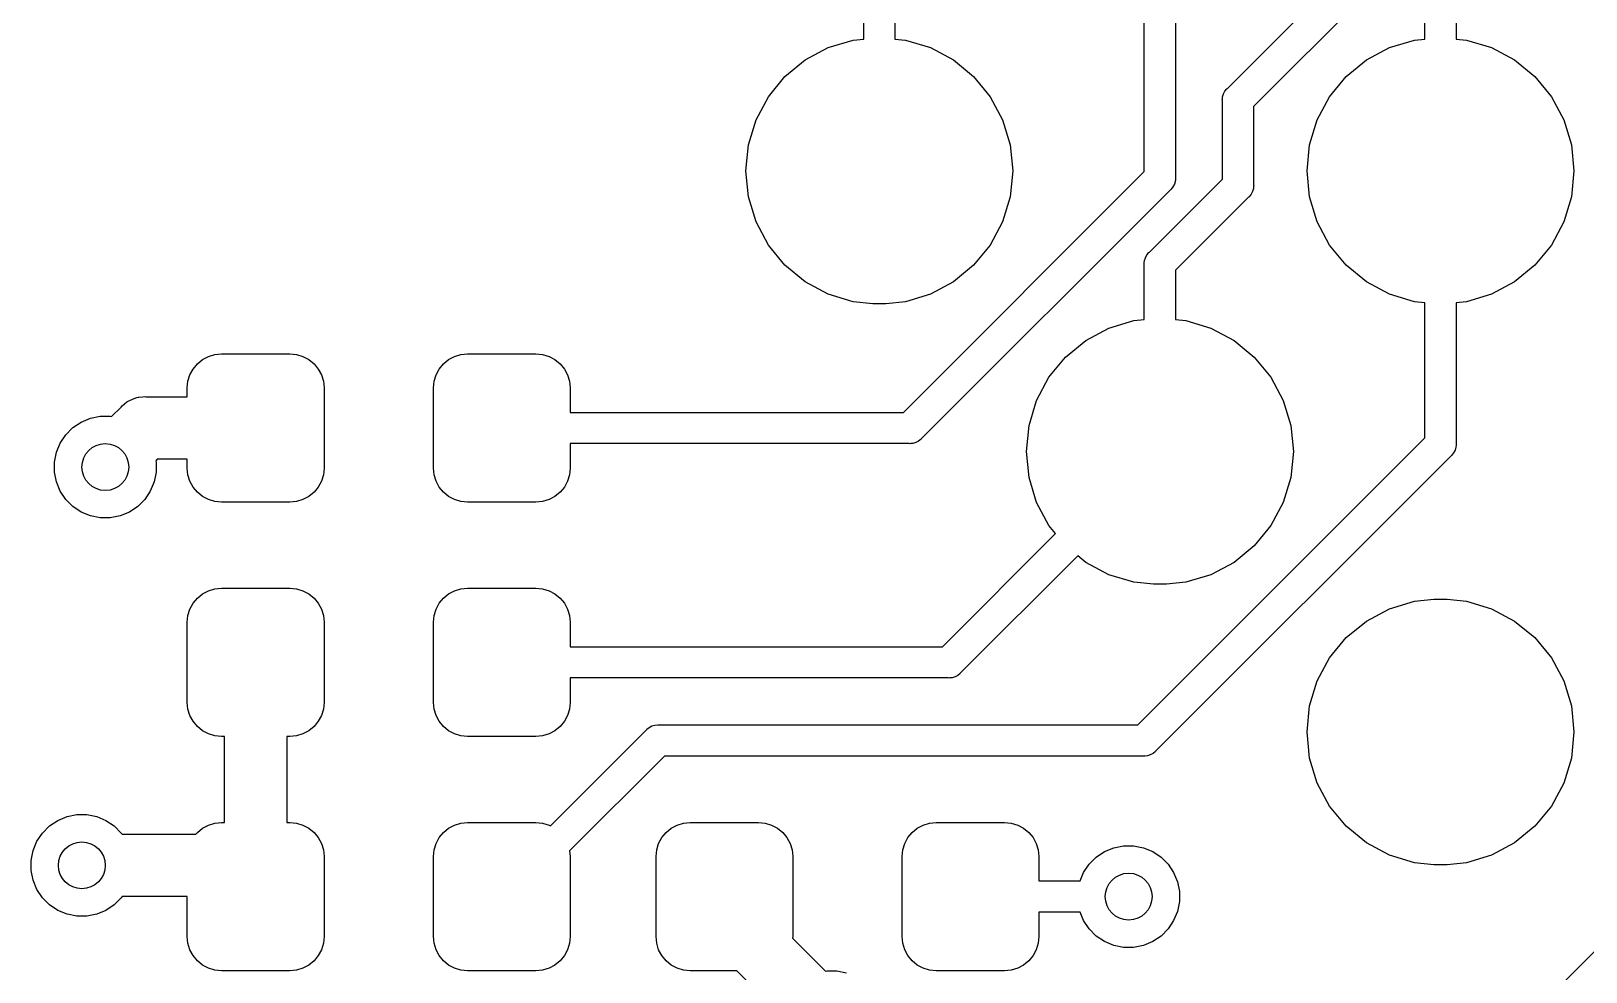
# Model space of a CAD drawing. Extents: x 1 to 84, y 1 to 137.
# Drawn here: x 20.57 to 30.53, y 11.82 to 17.84 of the extents above; entities that cross this region are included whole.
import ezdxf

# ---------------------------------------------------------------- set-up
doc = ezdxf.new("R2010")
doc.units = 0
doc.layers.add('BLACK', color=7, linetype='CONTINUOUS')

msp = doc.modelspace()

# ---------------------------------------------------------------- linework, layer by layer
at = {"layer": 'BLACK', "linetype": 'CONTINUOUS'}
for p, q in [((29.6961, 21.4809), (29.6961, 17.7903)), ((25.9039, 17.7903), (25.9039, 18.799)), ((26.1039, 18.7625), (26.1039, 17.7903)), ((28.2328, 17.4742), (29.166, 18.4075)), ((29.3333, 18.2919), (28.4, 17.3586)), ((29.4961, 17.7903), (29.4961, 18.153)), ((27.7, 17.0049), (27.7, 17.8978)), ((27.9, 17.8978), (27.9, 16.9049)), ((25.5294, 17.6562), (25.6771, 17.7351)), ((25.6771, 17.7351), (25.8373, 17.7838)), ((25.8373, 17.7838), (25.9039, 17.7903)), ((26.1039, 17.7903), (26.1706, 17.7838)), ((26.1706, 17.7838), (26.3308, 17.7351)), ((26.3308, 17.7351), (26.4785, 17.6562)), ((29.1215, 17.6562), (29.2692, 17.7351)), ((29.2692, 17.7351), (29.4294, 17.7838)), ((29.4294, 17.7838), (29.4961, 17.7903)), ((29.6961, 17.7903), (29.7627, 17.7838)), ((29.7627, 17.7838), (29.9229, 17.7351)), ((29.9229, 17.7351), (30.0706, 17.6562)), ((25.4, 17.55), (25.5294, 17.6562)), ((26.4785, 17.6562), (26.6079, 17.55)), ((28.9921, 17.55), (29.1215, 17.6562)), ((30.0706, 17.6562), (30.2, 17.55)), ((25.2938, 17.4206), (25.4, 17.55)), ((26.6079, 17.55), (26.7141, 17.4206)), ((28.8859, 17.4206), (28.9921, 17.55)), ((30.2, 17.55), (30.3062, 17.4206)), ((25.2149, 17.2729), (25.2938, 17.4206)), ((26.7141, 17.4206), (26.793, 17.2729)), ((28.2, 17.4049), (28.2014, 17.4196)), ((28.2014, 17.4196), (28.2072, 17.4385)), ((28.2072, 17.4385), (28.2165, 17.4558)), ((28.2165, 17.4558), (28.2289, 17.4711)), ((28.2289, 17.4711), (28.2328, 17.4742)), ((28.807, 17.2729), (28.8859, 17.4206)), ((30.3062, 17.4206), (30.3851, 17.2729)), ((28.1995, 17.4), (28.2, 17.4049)), ((28.2, 17.3951), (28.1995, 17.4)), ((28.2, 17.4049), (28.2, 17.4049)), ((28.2, 16.8935), (28.2, 17.3951)), ((28.4, 17.3586), (28.4, 16.857)), ((25.1662, 17.1127), (25.2149, 17.2729)), ((26.793, 17.2729), (26.8416, 17.1127)), ((28.7584, 17.1127), (28.807, 17.2729)), ((30.3851, 17.2729), (30.4338, 17.1127)), ((25.1498, 16.9461), (25.1662, 17.1127)), ((26.8416, 17.1127), (26.8581, 16.9461)), ((28.7419, 16.9461), (28.7584, 17.1127)), ((30.4338, 17.1127), (30.4502, 16.9461)), ((25.1662, 16.7794), (25.1498, 16.9461)), ((26.1586, 15.4), (27.7, 16.9414)), ((26.8581, 16.9461), (26.8416, 16.7794)), ((27.7, 16.9414), (27.7, 17.0049)), ((28.7584, 16.7794), (28.7419, 16.9461)), ((30.4502, 16.9461), (30.4338, 16.7794)), ((27.8672, 16.8258), (26.2742, 15.2328)), ((27.7328, 16.4263), (28.2, 16.8935)), ((27.8711, 16.8289), (27.8672, 16.8258)), ((27.8835, 16.8442), (27.8711, 16.8289)), ((27.8928, 16.8615), (27.8835, 16.8442)), ((27.8972, 16.8758), (27.8928, 16.8615)), ((27.8986, 16.8804), (27.8972, 16.8758)), ((27.8992, 16.8872), (27.8986, 16.8804)), ((27.9, 16.8951), (27.8992, 16.8872)), ((27.9, 16.9049), (27.9005, 16.9)), ((27.9005, 16.9), (27.9, 16.8951)), ((27.9, 16.8951), (27.9, 16.8951)), ((28.3986, 16.8325), (28.3928, 16.8136)), ((28.3987, 16.8343), (28.3986, 16.8325)), ((28.4, 16.8472), (28.3987, 16.8343)), ((28.4, 16.857), (28.4005, 16.8521)), ((28.4005, 16.8521), (28.4, 16.8472)), ((28.4, 16.8472), (28.4, 16.8472)), ((25.2149, 16.6192), (25.1662, 16.7794)), ((26.8416, 16.7794), (26.793, 16.6192)), ((28.3672, 16.7779), (27.9, 16.3107)), ((28.3711, 16.781), (28.3672, 16.7779)), ((28.3835, 16.7963), (28.3711, 16.781)), ((28.3908, 16.8098), (28.3835, 16.7963)), ((28.3928, 16.8136), (28.3908, 16.8098)), ((28.807, 16.6192), (28.7584, 16.7794)), ((30.4338, 16.7794), (30.3851, 16.6192)), ((25.2938, 16.4715), (25.2149, 16.6192)), ((26.793, 16.6192), (26.7141, 16.4715)), ((28.8859, 16.4715), (28.807, 16.6192)), ((30.3851, 16.6192), (30.3062, 16.4715)), ((25.4, 16.3421), (25.2938, 16.4715)), ((26.7141, 16.4715), (26.6079, 16.3421)), ((27.7165, 16.4079), (27.7289, 16.4231)), ((27.7289, 16.4231), (27.7328, 16.4263)), ((28.9921, 16.3421), (28.8859, 16.4715)), ((30.3062, 16.4715), (30.2, 16.3421)), ((25.5294, 16.2359), (25.4, 16.3421)), ((26.6079, 16.3421), (26.4785, 16.2359)), ((27.6995, 16.3521), (27.7, 16.357)), ((27.7, 16.3472), (27.6995, 16.3521)), ((27.7, 16.357), (27.7014, 16.3717)), ((27.7, 16.357), (27.7, 16.357)), ((27.7, 15.9943), (27.7, 16.3472)), ((27.7014, 16.3717), (27.7072, 16.3905)), ((27.7072, 16.3905), (27.7165, 16.4079)), ((29.1215, 16.2359), (28.9921, 16.3421)), ((30.2, 16.3421), (30.0706, 16.2359)), ((25.6771, 16.157), (25.5294, 16.2359)), ((26.4785, 16.2359), (26.3308, 16.157)), ((27.9, 16.3107), (27.9, 15.9943)), ((29.2692, 16.157), (29.1215, 16.2359)), ((30.0706, 16.2359), (29.9229, 16.157)), ((25.8373, 16.1084), (25.6771, 16.157)), ((26.3308, 16.157), (26.1706, 16.1084)), ((29.4294, 16.1084), (29.2692, 16.157)), ((29.9229, 16.157), (29.7627, 16.1084)), ((25.9622, 16.0961), (25.8373, 16.1084)), ((26.0457, 16.0961), (25.9622, 16.0961)), ((26.1706, 16.1084), (26.0457, 16.0961)), ((29.4961, 16.1018), (29.4294, 16.1084)), ((29.4961, 15.2375), (29.4961, 16.1018)), ((29.7627, 16.1084), (29.6961, 16.1018)), ((29.6961, 16.1018), (29.6961, 15.2009)), ((27.3255, 15.8602), (27.4731, 15.9391)), ((27.4731, 15.9391), (27.6334, 15.9877)), ((27.6334, 15.9877), (27.7, 15.9943)), ((27.9, 15.9943), (27.9666, 15.9877)), ((27.9666, 15.9877), (28.1269, 15.9391)), ((28.1269, 15.9391), (28.2745, 15.8602)), ((27.1961, 15.7539), (27.3255, 15.8602)), ((28.2745, 15.8602), (28.4039, 15.7539)), ((21.6391, 15.7109), (21.6722, 15.7381)), ((21.6722, 15.7381), (21.71, 15.7583)), ((21.71, 15.7583), (21.7511, 15.7708)), ((21.7511, 15.7708), (21.7937, 15.775)), ((21.7937, 15.775), (22.2312, 15.775)), ((22.2312, 15.775), (22.2739, 15.7708)), ((22.2739, 15.7708), (22.315, 15.7583)), ((22.315, 15.7583), (22.3528, 15.7381)), ((22.3528, 15.7381), (22.3859, 15.7109)), ((23.2141, 15.7109), (23.2472, 15.7381)), ((23.2472, 15.7381), (23.285, 15.7583)), ((23.285, 15.7583), (23.3261, 15.7708)), ((23.3261, 15.7708), (23.3687, 15.775)), ((23.3687, 15.775), (23.8062, 15.775)), ((23.8062, 15.775), (23.8489, 15.7708)), ((23.8489, 15.7708), (23.89, 15.7583)), ((23.89, 15.7583), (23.9278, 15.7381)), ((23.9278, 15.7381), (23.9609, 15.7109)), ((27.0898, 15.6245), (27.1961, 15.7539)), ((28.4039, 15.7539), (28.5102, 15.6245)), ((21.5792, 15.5989), (21.5917, 15.64)), ((21.5917, 15.64), (21.6119, 15.6778)), ((21.6119, 15.6778), (21.6391, 15.7109)), ((22.3859, 15.7109), (22.4131, 15.6778)), ((22.4131, 15.6778), (22.4333, 15.64)), ((22.4333, 15.64), (22.4458, 15.5989)), ((23.1542, 15.5989), (23.1667, 15.64)), ((23.1667, 15.64), (23.1869, 15.6778)), ((23.1869, 15.6778), (23.2141, 15.7109)), ((23.9609, 15.7109), (23.9881, 15.6778)), ((23.9881, 15.6778), (24.0083, 15.64)), ((24.0083, 15.64), (24.0208, 15.5989)), ((27.0109, 15.4769), (27.0898, 15.6245)), ((28.5102, 15.6245), (28.5891, 15.4769)), ((21.575, 15.5562), (21.5792, 15.5989)), ((21.575, 15.5), (21.575, 15.5562)), ((22.4458, 15.5989), (22.45, 15.5562)), ((22.45, 15.5562), (22.45, 15.0437)), ((23.15, 15.5562), (23.1542, 15.5989)), ((23.15, 15.0437), (23.15, 15.5562)), ((24.0208, 15.5989), (24.025, 15.5562)), ((24.025, 15.5562), (24.025, 15.4)), ((21.0905, 15.3733), (21.1516, 15.4345)), ((21.1516, 15.4345), (21.1579, 15.4421)), ((21.1579, 15.4421), (21.1883, 15.4671)), ((21.1883, 15.4671), (21.2231, 15.4857)), ((21.2231, 15.4857), (21.252, 15.4944)), ((21.252, 15.4944), (21.2608, 15.4971)), ((21.2608, 15.4971), (21.2646, 15.4975)), ((21.2646, 15.4975), (21.2902, 15.5)), ((21.2902, 15.5), (21.3, 15.501)), ((21.2902, 15.5), (21.2902, 15.5)), ((21.3, 15.501), (21.3098, 15.5)), ((21.3098, 15.5), (21.575, 15.5)), ((26.9623, 15.3166), (27.0109, 15.4769)), ((28.5891, 15.4769), (28.6377, 15.3166)), ((20.8428, 15.3024), (20.8961, 15.338)), ((20.8961, 15.338), (20.9552, 15.3625)), ((20.9552, 15.3625), (21.018, 15.375)), ((21.018, 15.375), (21.082, 15.375)), ((21.082, 15.375), (21.0905, 15.3733)), ((24.025, 15.4), (26.1586, 15.4)), ((20.762, 15.2039), (20.7976, 15.2572)), ((20.7976, 15.2572), (20.8428, 15.3024)), ((26.2711, 15.2289), (26.2558, 15.2165)), ((26.2742, 15.2328), (26.2711, 15.2289)), ((26.9459, 15.15), (26.9623, 15.3166)), ((27.6586, 13.4), (29.4961, 15.2375)), ((28.6377, 15.3166), (28.6541, 15.15)), ((20.725, 15.082), (20.7375, 15.1448)), ((20.7375, 15.1448), (20.762, 15.2039)), ((26.1951, 15.2), (24.025, 15.2)), ((24.025, 15.2), (24.025, 15.0437)), ((26.2, 15.1995), (26.1951, 15.2)), ((26.2049, 15.2), (26.2, 15.1995)), ((26.2196, 15.2014), (26.2049, 15.2)), ((26.2049, 15.2), (26.2049, 15.2)), ((26.2385, 15.2072), (26.2196, 15.2014)), ((26.2558, 15.2165), (26.2385, 15.2072)), ((26.9623, 14.9834), (26.9459, 15.15)), ((28.6541, 15.15), (28.6377, 14.9834)), ((29.6796, 15.1402), (29.6671, 15.125)), ((29.6889, 15.1576), (29.6796, 15.1402)), ((29.6946, 15.1764), (29.6889, 15.1576)), ((29.6961, 15.1911), (29.6946, 15.1764)), ((29.6961, 15.2009), (29.6965, 15.196)), ((29.6965, 15.196), (29.6961, 15.1912)), ((29.6961, 15.1912), (29.6961, 15.1911)), ((20.725, 15.018), (20.725, 15.082)), ((21.3828, 15.1), (21.3733, 15.0905)), ((21.3733, 15.0905), (21.375, 15.082)), ((21.375, 15.082), (21.375, 15.018)), ((21.575, 15.1), (21.3828, 15.1)), ((21.575, 15.0437), (21.575, 15.1)), ((21.5792, 15.0011), (21.575, 15.0437)), ((22.45, 15.0437), (22.4458, 15.0011)), ((23.1542, 15.0011), (23.15, 15.0437)), ((24.025, 15.0437), (24.0208, 15.0011)), ((29.6633, 15.1219), (27.7742, 13.2328)), ((29.6671, 15.125), (29.6633, 15.1219)), ((20.7375, 14.9552), (20.725, 15.018)), ((20.762, 14.8961), (20.7375, 14.9552)), ((21.3625, 14.9552), (21.338, 14.8961)), ((21.375, 15.018), (21.3625, 14.9552)), ((21.5917, 14.96), (21.5792, 15.0011)), ((21.6119, 14.9222), (21.5917, 14.96)), ((22.4333, 14.96), (22.4131, 14.9222)), ((22.4458, 15.0011), (22.4333, 14.96)), ((23.1667, 14.96), (23.1542, 15.0011)), ((23.1869, 14.9222), (23.1667, 14.96)), ((24.0083, 14.96), (23.9881, 14.9222)), ((24.0208, 15.0011), (24.0083, 14.96)), ((27.0109, 14.8231), (26.9623, 14.9834)), ((28.6377, 14.9834), (28.5891, 14.8231)), ((20.7976, 14.8428), (20.762, 14.8961)), ((20.8428, 14.7976), (20.7976, 14.8428)), ((21.3024, 14.8428), (21.2572, 14.7976)), ((21.338, 14.8961), (21.3024, 14.8428)), ((21.6391, 14.8891), (21.6119, 14.9222)), ((21.6722, 14.8619), (21.6391, 14.8891)), ((21.71, 14.8417), (21.6722, 14.8619)), ((21.7511, 14.8292), (21.71, 14.8417)), ((21.7937, 14.825), (21.7511, 14.8292)), ((22.2739, 14.8292), (22.2312, 14.825)), ((22.315, 14.8417), (22.2739, 14.8292)), ((22.3528, 14.8619), (22.315, 14.8417)), ((22.3859, 14.8891), (22.3528, 14.8619)), ((22.4131, 14.9222), (22.3859, 14.8891)), ((23.2141, 14.8891), (23.1869, 14.9222)), ((23.2472, 14.8619), (23.2141, 14.8891)), ((23.285, 14.8417), (23.2472, 14.8619)), ((23.3261, 14.8292), (23.285, 14.8417)), ((23.3687, 14.825), (23.3261, 14.8292)), ((23.8489, 14.8292), (23.8062, 14.825)), ((23.89, 14.8417), (23.8489, 14.8292)), ((23.9278, 14.8619), (23.89, 14.8417)), ((23.9609, 14.8891), (23.9278, 14.8619)), ((23.9881, 14.9222), (23.9609, 14.8891)), ((20.8961, 14.762), (20.8428, 14.7976)), ((20.9552, 14.7375), (20.8961, 14.762)), ((21.018, 14.725), (20.9552, 14.7375)), ((21.1448, 14.7375), (21.082, 14.725)), ((21.2039, 14.762), (21.1448, 14.7375)), ((21.2572, 14.7976), (21.2039, 14.762)), ((22.2312, 14.825), (21.7937, 14.825)), ((23.8062, 14.825), (23.3687, 14.825)), ((27.0898, 14.6755), (27.0109, 14.8231)), ((28.5891, 14.8231), (28.5102, 14.6755)), ((21.082, 14.725), (21.018, 14.725)), ((27.1323, 14.6237), (27.0898, 14.6755)), ((28.5102, 14.6755), (28.4039, 14.5461)), ((26.4086, 13.9), (27.1323, 14.6237)), ((28.4039, 14.5461), (28.2745, 14.4398)), ((27.2737, 14.4823), (26.5242, 13.7328)), ((27.3255, 14.4398), (27.2737, 14.4823)), ((27.4731, 14.3609), (27.3255, 14.4398)), ((28.2745, 14.4398), (28.1269, 14.3609)), ((27.6334, 14.3123), (27.4731, 14.3609)), ((28.1269, 14.3609), (27.9666, 14.3123)), ((21.6391, 14.2109), (21.6722, 14.2381)), ((21.6722, 14.2381), (21.71, 14.2583)), ((21.71, 14.2583), (21.7511, 14.2708)), ((21.7511, 14.2708), (21.7937, 14.275)), ((21.7937, 14.275), (22.2312, 14.275)), ((22.2312, 14.275), (22.2739, 14.2708)), ((22.2739, 14.2708), (22.315, 14.2583)), ((22.315, 14.2583), (22.3528, 14.2381)), ((22.3528, 14.2381), (22.3859, 14.2109)), ((23.2141, 14.2109), (23.2472, 14.2381)), ((23.2472, 14.2381), (23.285, 14.2583)), ((23.285, 14.2583), (23.3261, 14.2708)), ((23.3261, 14.2708), (23.3687, 14.275)), ((23.3687, 14.275), (23.8062, 14.275)), ((23.8062, 14.275), (23.8489, 14.2708)), ((23.8489, 14.2708), (23.89, 14.2583)), ((23.89, 14.2583), (23.9278, 14.2381)), ((23.9278, 14.2381), (23.9609, 14.2109)), ((27.7583, 14.3), (27.6334, 14.3123)), ((27.8417, 14.3), (27.7583, 14.3)), ((27.9666, 14.3123), (27.8417, 14.3)), ((21.5792, 14.0989), (21.5917, 14.14)), ((21.5917, 14.14), (21.6119, 14.1778)), ((21.6119, 14.1778), (21.6391, 14.2109)), ((22.3859, 14.2109), (22.4131, 14.1778)), ((22.4131, 14.1778), (22.4333, 14.14)), ((22.4333, 14.14), (22.4458, 14.0989)), ((23.1542, 14.0989), (23.1667, 14.14)), ((23.1667, 14.14), (23.1869, 14.1778)), ((23.1869, 14.1778), (23.2141, 14.2109)), ((23.9609, 14.2109), (23.9881, 14.1778)), ((23.9881, 14.1778), (24.0083, 14.14)), ((24.0083, 14.14), (24.0208, 14.0989)), ((29.1215, 14.0641), (29.2692, 14.143)), ((29.2692, 14.143), (29.4294, 14.1916)), ((29.4294, 14.1916), (29.5543, 14.2039)), ((29.5543, 14.2039), (29.6378, 14.2039)), ((29.6378, 14.2039), (29.7627, 14.1916)), ((29.7627, 14.1916), (29.9229, 14.143)), ((29.9229, 14.143), (30.0706, 14.0641)), ((21.575, 14.0562), (21.5792, 14.0989)), ((21.575, 13.5437), (21.575, 14.0562)), ((22.4458, 14.0989), (22.45, 14.0562)), ((22.45, 14.0562), (22.45, 13.5437)), ((23.15, 14.0562), (23.1542, 14.0989)), ((23.15, 13.5437), (23.15, 14.0562)), ((24.0208, 14.0989), (24.025, 14.0562)), ((24.025, 14.0562), (24.025, 13.9)), ((28.9921, 13.9579), (29.1215, 14.0641)), ((30.0706, 14.0641), (30.2, 13.9579)), ((28.8859, 13.8285), (28.9921, 13.9579)), ((30.2, 13.9579), (30.3062, 13.8285)), ((24.025, 13.9), (26.4086, 13.9)), ((28.807, 13.6808), (28.8859, 13.8285)), ((30.3062, 13.8285), (30.3851, 13.6808)), ((26.4451, 13.7), (24.025, 13.7)), ((24.025, 13.7), (24.025, 13.5437)), ((26.45, 13.6995), (26.4451, 13.7)), ((26.4549, 13.7), (26.45, 13.6995)), ((26.4696, 13.7014), (26.4549, 13.7)), ((26.4549, 13.7), (26.4549, 13.7)), ((26.4885, 13.7072), (26.4696, 13.7014)), ((26.5058, 13.7165), (26.4885, 13.7072)), ((26.5211, 13.7289), (26.5058, 13.7165)), ((26.5242, 13.7328), (26.5211, 13.7289)), ((28.7584, 13.5206), (28.807, 13.6808)), ((30.3851, 13.6808), (30.4338, 13.5206)), ((21.5792, 13.5011), (21.575, 13.5437)), ((22.45, 13.5437), (22.4458, 13.5011)), ((23.1542, 13.5011), (23.15, 13.5437)), ((24.025, 13.5437), (24.0208, 13.5011)), ((21.5917, 13.46), (21.5792, 13.5011)), ((21.6119, 13.4222), (21.5917, 13.46)), ((22.4333, 13.46), (22.4131, 13.4222)), ((22.4458, 13.5011), (22.4333, 13.46)), ((23.1667, 13.46), (23.1542, 13.5011)), ((23.1869, 13.4222), (23.1667, 13.46)), ((24.0083, 13.46), (23.9881, 13.4222)), ((24.0208, 13.5011), (24.0083, 13.46)), ((28.7419, 13.3539), (28.7584, 13.5206)), ((30.4338, 13.5206), (30.4502, 13.3539)), ((21.6391, 13.3891), (21.6119, 13.4222)), ((21.6722, 13.3619), (21.6391, 13.3891)), ((21.71, 13.3417), (21.6722, 13.3619)), ((21.7511, 13.3292), (21.71, 13.3417)), ((22.315, 13.3417), (22.2739, 13.3292)), ((22.3528, 13.3619), (22.315, 13.3417)), ((22.3859, 13.3891), (22.3528, 13.3619)), ((22.4131, 13.4222), (22.3859, 13.3891)), ((23.2141, 13.3891), (23.1869, 13.4222)), ((23.2472, 13.3619), (23.2141, 13.3891)), ((23.285, 13.3417), (23.2472, 13.3619)), ((23.3261, 13.3292), (23.285, 13.3417)), ((23.89, 13.3417), (23.8489, 13.3292)), ((23.9278, 13.3619), (23.89, 13.3417)), ((23.8994, 12.7533), (24.5133, 13.3672)), ((23.9609, 13.3891), (23.9278, 13.3619)), ((23.9881, 13.4222), (23.9609, 13.3891)), ((24.5133, 13.3672), (24.5164, 13.3711)), ((24.5164, 13.3711), (24.5317, 13.3835)), ((24.5317, 13.3835), (24.549, 13.3928)), ((24.549, 13.3928), (24.5679, 13.3986)), ((24.5679, 13.3986), (24.5875, 13.4005)), ((24.5875, 13.4005), (24.5924, 13.4)), ((24.5924, 13.4), (27.6586, 13.4)), ((28.7584, 13.1873), (28.7419, 13.3539)), ((30.4502, 13.3539), (30.4338, 13.1873)), ((21.7937, 13.325), (21.7511, 13.3292)), ((21.8125, 13.325), (21.7937, 13.325)), ((21.8125, 12.775), (21.8125, 13.325)), ((22.2312, 13.325), (22.2125, 13.325)), ((22.2125, 13.325), (22.2125, 12.775)), ((22.2739, 13.3292), (22.2312, 13.325)), ((23.3687, 13.325), (23.3261, 13.3292)), ((23.8062, 13.325), (23.3687, 13.325)), ((23.8489, 13.3292), (23.8062, 13.325)), ((24.6289, 13.2), (24.0214, 12.5925)), ((27.6951, 13.2), (24.6289, 13.2)), ((27.7, 13.1995), (27.6951, 13.2)), ((27.7049, 13.2), (27.7, 13.1995)), ((27.7196, 13.2014), (27.7049, 13.2)), ((27.7049, 13.2), (27.7049, 13.2)), ((27.7385, 13.2072), (27.7196, 13.2014)), ((27.7558, 13.2165), (27.7385, 13.2072)), ((27.7711, 13.2289), (27.7558, 13.2165)), ((27.7742, 13.2328), (27.7711, 13.2289)), ((28.807, 13.0271), (28.7584, 13.1873)), ((30.4338, 13.1873), (30.3851, 13.0271)), ((28.8859, 12.8794), (28.807, 13.0271)), ((30.3851, 13.0271), (30.3062, 12.8794)), ((28.9921, 12.75), (28.8859, 12.8794)), ((30.3062, 12.8794), (30.2, 12.75)), ((20.6476, 12.7072), (20.6928, 12.7524)), ((20.6928, 12.7524), (20.7461, 12.788)), ((20.7461, 12.788), (20.8052, 12.8125)), ((20.8052, 12.8125), (20.868, 12.825)), ((20.868, 12.825), (20.932, 12.825)), ((20.932, 12.825), (20.9948, 12.8125)), ((20.9948, 12.8125), (21.0539, 12.788)), ((21.0539, 12.788), (21.1072, 12.7524)), ((21.1072, 12.7524), (21.1524, 12.7072)), ((21.6391, 12.7109), (21.6722, 12.7381)), ((21.6722, 12.7381), (21.71, 12.7583)), ((21.71, 12.7583), (21.7511, 12.7708)), ((21.7511, 12.7708), (21.7937, 12.775)), ((21.7937, 12.775), (21.8125, 12.775)), ((22.2125, 12.775), (22.2312, 12.775)), ((22.2312, 12.775), (22.2739, 12.7708)), ((22.2739, 12.7708), (22.315, 12.7583)), ((22.315, 12.7583), (22.3528, 12.7381)), ((22.3528, 12.7381), (22.3859, 12.7109)), ((23.2141, 12.7109), (23.2472, 12.7381)), ((23.2472, 12.7381), (23.285, 12.7583)), ((23.285, 12.7583), (23.3261, 12.7708)), ((23.3261, 12.7708), (23.3687, 12.775)), ((23.3687, 12.775), (23.8062, 12.775)), ((23.8062, 12.775), (23.8489, 12.7708)), ((23.8489, 12.7708), (23.89, 12.7583)), ((23.89, 12.7583), (23.8994, 12.7533)), ((24.6391, 12.7109), (24.6722, 12.7381)), ((24.6722, 12.7381), (24.71, 12.7583)), ((24.71, 12.7583), (24.7511, 12.7708)), ((24.7511, 12.7708), (24.7937, 12.775)), ((24.7937, 12.775), (25.2312, 12.775)), ((25.2312, 12.775), (25.2739, 12.7708)), ((25.2739, 12.7708), (25.315, 12.7583)), ((25.315, 12.7583), (25.3528, 12.7381)), ((25.3528, 12.7381), (25.3859, 12.7109)), ((26.2141, 12.7109), (26.2472, 12.7381)), ((26.2472, 12.7381), (26.285, 12.7583)), ((26.285, 12.7583), (26.3261, 12.7708)), ((26.3261, 12.7708), (26.3687, 12.775)), ((26.3687, 12.775), (26.8062, 12.775)), ((26.8062, 12.775), (26.8489, 12.7708)), ((26.8489, 12.7708), (26.89, 12.7583)), ((26.89, 12.7583), (26.9278, 12.7381)), ((26.9278, 12.7381), (26.9609, 12.7109)), ((29.1215, 12.6438), (28.9921, 12.75)), ((30.2, 12.75), (30.0706, 12.6438)), ((30.19, 11.5579), (31.3921, 12.76)), ((20.5875, 12.5948), (20.612, 12.6539)), ((20.612, 12.6539), (20.6476, 12.7072)), ((21.1524, 12.7072), (21.1572, 12.7)), ((21.1572, 12.7), (21.6301, 12.7)), ((21.6301, 12.7), (21.6391, 12.7109)), ((22.3859, 12.7109), (22.4131, 12.6778)), ((22.4131, 12.6778), (22.4333, 12.64)), ((22.4333, 12.64), (22.4458, 12.5989)), ((23.1542, 12.5989), (23.1667, 12.64)), ((23.1667, 12.64), (23.1869, 12.6778)), ((23.1869, 12.6778), (23.2141, 12.7109)), ((24.5792, 12.5989), (24.5917, 12.64)), ((24.5917, 12.64), (24.6119, 12.6778)), ((24.6119, 12.6778), (24.6391, 12.7109)), ((25.3859, 12.7109), (25.4131, 12.6778)), ((25.4131, 12.6778), (25.4333, 12.64)), ((25.4333, 12.64), (25.4458, 12.5989)), ((26.1542, 12.5989), (26.1667, 12.64)), ((26.1667, 12.64), (26.1869, 12.6778)), ((26.1869, 12.6778), (26.2141, 12.7109)), ((26.9609, 12.7109), (26.9881, 12.6778)), ((26.9881, 12.6778), (27.0083, 12.64)), ((27.0083, 12.64), (27.0208, 12.5989)), ((29.2692, 12.5649), (29.1215, 12.6438)), ((30.0706, 12.6438), (29.9229, 12.5649)), ((20.575, 12.532), (20.5875, 12.5948)), ((22.4458, 12.5989), (22.45, 12.5562)), ((22.45, 12.5562), (22.45, 12.0437)), ((23.15, 12.5562), (23.1542, 12.5989)), ((23.15, 12.0437), (23.15, 12.5562)), ((24.0214, 12.5925), (24.025, 12.5562)), ((24.025, 12.5562), (24.025, 12.0437)), ((24.575, 12.5562), (24.5792, 12.5989)), ((24.575, 12.0437), (24.575, 12.5562)), ((25.4458, 12.5989), (25.45, 12.5562)), ((25.45, 12.5562), (25.45, 12.0437)), ((26.15, 12.5562), (26.1542, 12.5989)), ((26.15, 12.0437), (26.15, 12.5562)), ((27.0208, 12.5989), (27.025, 12.5562)), ((27.025, 12.5562), (27.025, 12.4)), ((27.3476, 12.5072), (27.3928, 12.5524)), ((27.3928, 12.5524), (27.4461, 12.588)), ((27.4461, 12.588), (27.5052, 12.6125)), ((27.5052, 12.6125), (27.568, 12.625)), ((27.568, 12.625), (27.632, 12.625)), ((27.632, 12.625), (27.6948, 12.6125)), ((27.6948, 12.6125), (27.7539, 12.588)), ((27.7539, 12.588), (27.8072, 12.5524)), ((27.8072, 12.5524), (27.8524, 12.5072)), ((29.4294, 12.5162), (29.2692, 12.5649)), ((29.9229, 12.5649), (29.7627, 12.5162)), ((20.575, 12.468), (20.575, 12.532)), ((20.5875, 12.4052), (20.575, 12.468)), ((27.2896, 12.4), (27.312, 12.4539)), ((27.312, 12.4539), (27.3476, 12.5072)), ((27.8524, 12.5072), (27.888, 12.4539)), ((27.888, 12.4539), (27.9125, 12.3948)), ((29.5543, 12.5039), (29.4294, 12.5162)), ((29.6378, 12.5039), (29.5543, 12.5039)), ((29.7627, 12.5162), (29.6378, 12.5039)), ((20.612, 12.3461), (20.5875, 12.4052)), ((20.6476, 12.2928), (20.612, 12.3461)), ((27.025, 12.4), (27.2896, 12.4)), ((27.9125, 12.3948), (27.925, 12.332)), ((20.6928, 12.2476), (20.6476, 12.2928)), ((20.7461, 12.212), (20.6928, 12.2476)), ((21.1072, 12.2476), (21.0539, 12.212)), ((21.1524, 12.2928), (21.1072, 12.2476)), ((21.1572, 12.3), (21.1524, 12.2928)), ((21.575, 12.3), (21.1572, 12.3)), ((21.575, 12.0437), (21.575, 12.3)), ((27.925, 12.268), (27.9125, 12.2052)), ((27.925, 12.332), (27.925, 12.268)), ((20.8052, 12.1875), (20.7461, 12.212)), ((20.868, 12.175), (20.8052, 12.1875)), ((20.932, 12.175), (20.868, 12.175)), ((20.9948, 12.1875), (20.932, 12.175)), ((21.0539, 12.212), (20.9948, 12.1875)), ((27.2896, 12.2), (27.025, 12.2)), ((27.025, 12.2), (27.025, 12.0437)), ((27.312, 12.1461), (27.2896, 12.2)), ((27.3476, 12.0928), (27.312, 12.1461)), ((27.888, 12.1461), (27.8524, 12.0928)), ((27.9125, 12.2052), (27.888, 12.1461)), ((21.5792, 12.0011), (21.575, 12.0437)), ((22.45, 12.0437), (22.4458, 12.0011)), ((23.1542, 12.0011), (23.15, 12.0437)), ((24.025, 12.0437), (24.0208, 12.0011)), ((24.5792, 12.0011), (24.575, 12.0437)), ((25.45, 12.0437), (25.449, 12.0338)), ((26.1542, 12.0011), (26.15, 12.0437)), ((27.025, 12.0437), (27.0208, 12.0011)), ((27.3928, 12.0476), (27.3476, 12.0928)), ((27.4461, 12.012), (27.3928, 12.0476)), ((27.8072, 12.0476), (27.7539, 12.012)), ((27.8524, 12.0928), (27.8072, 12.0476)), ((21.5917, 11.96), (21.5792, 12.0011)), ((21.6119, 11.9222), (21.5917, 11.96)), ((22.4333, 11.96), (22.4131, 11.9222)), ((22.4458, 12.0011), (22.4333, 11.96)), ((23.1667, 11.96), (23.1542, 12.0011)), ((23.1869, 11.9222), (23.1667, 11.96)), ((24.0083, 11.96), (23.9881, 11.9222)), ((24.0208, 12.0011), (24.0083, 11.96)), ((24.5917, 11.96), (24.5792, 12.0011)), ((24.6119, 11.9222), (24.5917, 11.96)), ((25.449, 12.0338), (25.6595, 11.8233)), ((26.1667, 11.96), (26.1542, 12.0011)), ((26.1869, 11.9222), (26.1667, 11.96)), ((27.0083, 11.96), (26.9881, 11.9222)), ((27.0208, 12.0011), (27.0083, 11.96)), ((27.5052, 11.9875), (27.4461, 12.012)), ((27.568, 11.975), (27.5052, 11.9875)), ((27.632, 11.975), (27.568, 11.975)), ((27.6948, 11.9875), (27.632, 11.975)), ((27.7539, 12.012), (27.6948, 11.9875)), ((21.6391, 11.8891), (21.6119, 11.9222)), ((21.6722, 11.8619), (21.6391, 11.8891)), ((21.71, 11.8417), (21.6722, 11.8619)), ((22.3528, 11.8619), (22.315, 11.8417)), ((22.3859, 11.8891), (22.3528, 11.8619)), ((22.4131, 11.9222), (22.3859, 11.8891)), ((23.2141, 11.8891), (23.1869, 11.9222)), ((23.2472, 11.8619), (23.2141, 11.8891)), ((23.285, 11.8417), (23.2472, 11.8619)), ((23.9278, 11.8619), (23.89, 11.8417)), ((23.9609, 11.8891), (23.9278, 11.8619)), ((23.9881, 11.9222), (23.9609, 11.8891)), ((24.6391, 11.8891), (24.6119, 11.9222)), ((24.6722, 11.8619), (24.6391, 11.8891)), ((24.71, 11.8417), (24.6722, 11.8619)), ((26.2141, 11.8891), (26.1869, 11.9222)), ((26.2472, 11.8619), (26.2141, 11.8891)), ((26.285, 11.8417), (26.2472, 11.8619)), ((26.9278, 11.8619), (26.89, 11.8417)), ((26.9609, 11.8891), (26.9278, 11.8619)), ((26.9881, 11.9222), (26.9609, 11.8891)), ((21.7511, 11.8292), (21.71, 11.8417)), ((21.7937, 11.825), (21.7511, 11.8292)), ((22.2312, 11.825), (21.7937, 11.825)), ((22.2739, 11.8292), (22.2312, 11.825)), ((22.315, 11.8417), (22.2739, 11.8292)), ((23.3261, 11.8292), (23.285, 11.8417)), ((23.3687, 11.825), (23.3261, 11.8292)), ((23.8062, 11.825), (23.3687, 11.825)), ((23.8489, 11.8292), (23.8062, 11.825)), ((23.89, 11.8417), (23.8489, 11.8292)), ((24.7511, 11.8292), (24.71, 11.8417)), ((24.7937, 11.825), (24.7511, 11.8292)), ((25.0922, 11.825), (24.7937, 11.825)), ((25.3767, 11.5405), (25.0922, 11.825)), ((25.6595, 11.8233), (25.668, 11.825)), ((25.668, 11.825), (25.732, 11.825)), ((25.732, 11.825), (25.7948, 11.8125)), ((26.3261, 11.8292), (26.285, 11.8417)), ((26.3687, 11.825), (26.3261, 11.8292)), ((26.8062, 11.825), (26.3687, 11.825)), ((26.8489, 11.8292), (26.8062, 11.825)), ((26.89, 11.8417), (26.8489, 11.8292))]:
    msp.add_line(p, q, dxfattribs=at)
at = {"layer": 'BLACK'}
for centre in [(21.05, 15.05), (20.9, 12.5), (27.6, 12.3)]:
    msp.add_circle(centre, 0.15, dxfattribs=at)

doc.saveas('drawing.dxf')
